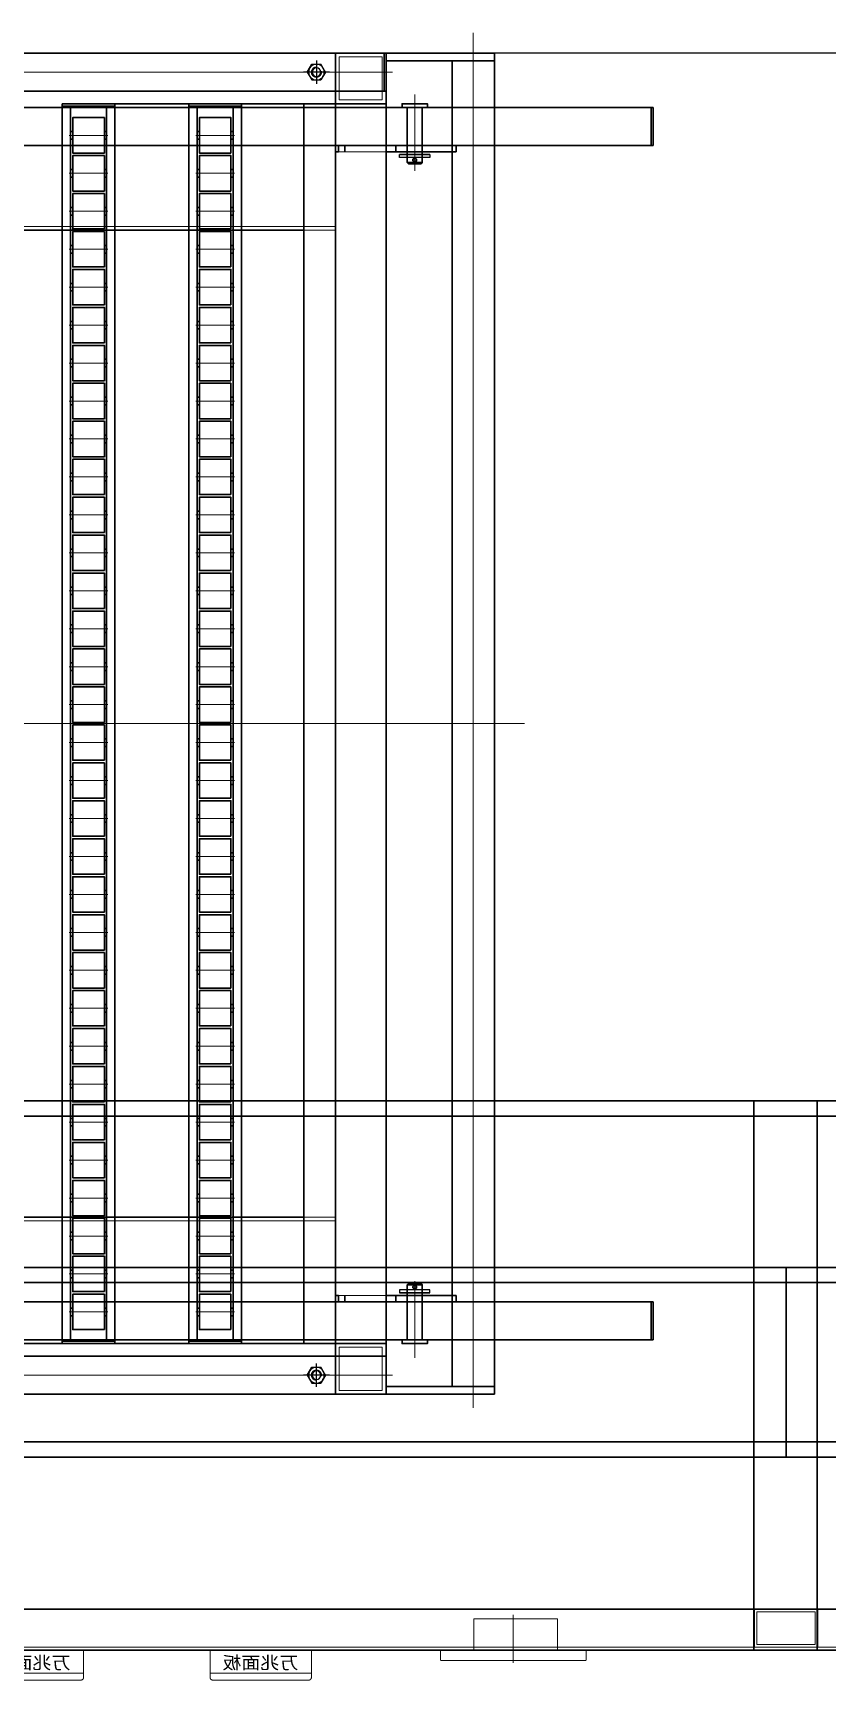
# Model space of a CAD drawing. Extents: x 539033 to 804858, y 468425 to 1263560.
# Drawn here: x 754621 to 755248, y 510631 to 511933 of the extents above; entities that cross this region are included whole.
import ezdxf

# ---------------------------------------------------------------- set-up
doc = ezdxf.new("R2010")
doc.units = 0
doc.header["$LTSCALE"] = 1000
doc.header["$MEASUREMENT"] = 0
for name, pattern in [('0', [0, 0]), ('ACAD_ISO02W100', [15, 12, -3]), ('ACAD_ISO04W100', [30, 24, -3, 0, -3]), ('ACAD_ISO05W100', [33, 24, -3, 0, -3, 0, -3]), ('ACAD_ISO10W100', [18.5, 12, -3, 0.5, -3]), ('DASHDOT', [25.4, 12.7, -6.35, 0, -6.35]), ('SOLID', [0])]:
    doc.linetypes.add(name, pattern=pattern)
doc.layers.get('0').update_dxf_attribs({"linetype": 'CONTINUOUS'})
doc.layers.add('1', color=1, linetype='DASHDOT')
doc.layers.add('5剖面线层', color=2, linetype='CONTINUOUS')
for name, color, linetype, lineweight in [('3', 7, 'ACAD_ISO04W100', 15), ('中心线', 1, 'ACAD_ISO10W100', 15), ('双点划线', 7, 'ACAD_ISO05W100', 15), ('标注', 7, 'SOLID', 15), ('点划线', 1, 'ACAD_ISO04W100', 15), ('粗实线', 7, '0', 30), ('虚线', 6, 'ACAD_ISO02W100', 18)]:
    doc.layers.add(name, color=color, linetype=linetype, lineweight=lineweight)
doc.styles.add('标准', font='', dxfattribs={"width": 0.667})
doc.styles.get('标准').set_extended_font_data('FangSong_GB2312')

# ---------------------------------------------------------------- blocks, each defined once
blk = doc.blocks.new('A$C513352F2')
at = {"layer": '点划线'}
blk.add_line((68.9, 0), (68.9, 1086.9), dxfattribs=at)
at = {"layer": '粗实线', "color": 5}
for p, q in [((0, 1070.9), (85.7, 1070.9)), ((85.7, 1070.9), (85.7, 10.9)), ((0, 1064.9), (85.7, 1064.9)), ((52.2, 1064.9), (52.2, 16.9)), ((0, 16.9), (85.7, 16.9)), ((0, 10.9), (85.7, 10.9))]:
    blk.add_line(p, q, dxfattribs=at)
blk = doc.blocks.new('A$C458447FD')
for p, q in [((258.8, 1065.1), (262.4, 1071.4)), ((269.6, 1071.4), (262.4, 1071.4)), ((273.2, 1065.1), (269.6, 1071.4)), ((258.8, 1065.1), (262.4, 1058.9)), ((269.6, 1058.9), (262.4, 1058.9)), ((273.2, 1065.1), (269.6, 1058.9)), ((176.4, 1000.1), (176.4, 997.6)), ((176.4, 997.6), (200.4, 997.6)), ((200.4, 997.6), (200.4, 1000.1)), ((176.4, 100.1), (176.4, 102.6)), ((176.4, 102.6), (200.4, 102.6)), ((200.4, 102.6), (200.4, 100.1)), ((258.8, 35.1), (262.4, 41.4)), ((269.6, 41.4), (262.4, 41.4)), ((273.2, 35.1), (269.6, 41.4)), ((258.8, 35.1), (262.4, 28.9)), ((269.6, 28.9), (262.4, 28.9)), ((273.2, 35.1), (269.6, 28.9))]:
    blk.add_line(p, q)
for centre, radius in [((266, 1065.1), 6.23), ((266, 1065.1), 3.4), ((266, 35.1), 6.23), ((266, 35.1), 3.4)]:
    blk.add_circle(centre, radius)
at = {"layer": '1', "linetype": 'DASHDOT'}
for p, q in [((266, 1074.4), (266, 1055.9)), ((255.8, 1065.1), (276.2, 1065.1)), ((266, 25.9), (266, 44.4)), ((255.8, 35.1), (276.2, 35.1))]:
    blk.add_line(p, q, dxfattribs=at)
at = {"layer": '3'}
for centre, start, end in [((266, 1065.1), 170, 90), ((266, 35.1), 270, 190)]:
    blk.add_arc(centre, 4, start, end, dxfattribs=at)
at = {"layer": '点划线'}
for p, q in [((206, 1065.1), (1376.8, 1065.1)), ((188.4, 1047.4), (188.4, 987)), ((330.8, 1015.1), (361.3, 1015.1)), ((430.8, 1015.1), (461.3, 1015.1)), ((186.4, 995.6), (190.4, 995.6)), ((330.8, 985.1), (361.3, 985.1)), ((430.8, 985.1), (461.3, 985.1)), ((330.8, 955.1), (361.3, 955.1)), ((430.8, 955.1), (461.3, 955.1)), ((330.8, 925.1), (361.3, 925.1)), ((430.8, 925.1), (461.3, 925.1)), ((330.8, 895.1), (361.3, 895.1)), ((430.8, 895.1), (461.3, 895.1)), ((330.8, 865.1), (361.3, 865.1)), ((430.8, 865.1), (461.3, 865.1)), ((330.8, 835.1), (361.3, 835.1)), ((430.8, 835.1), (461.3, 835.1)), ((330.8, 805.1), (361.3, 805.1)), ((430.8, 805.1), (461.3, 805.1)), ((330.8, 775.1), (361.3, 775.1)), ((430.8, 775.1), (461.3, 775.1)), ((330.8, 745.1), (361.3, 745.1)), ((430.8, 745.1), (461.3, 745.1)), ((330.8, 715.1), (361.3, 715.1)), ((430.8, 715.1), (461.3, 715.1)), ((330.8, 685.1), (361.3, 685.1)), ((430.8, 685.1), (461.3, 685.1)), ((330.8, 655.1), (361.3, 655.1)), ((430.8, 655.1), (461.3, 655.1)), ((330.8, 625.1), (361.3, 625.1)), ((430.8, 625.1), (461.3, 625.1)), ((330.8, 595.1), (361.3, 595.1)), ((430.8, 595.1), (461.3, 595.1)), ((330.8, 565.1), (361.3, 565.1)), ((430.8, 565.1), (461.3, 565.1)), ((101.7, 550.1), (1459.1, 550.1)), ((330.8, 535.1), (361.3, 535.1)), ((430.8, 535.1), (461.3, 535.1)), ((330.8, 505.1), (361.3, 505.1)), ((430.8, 505.1), (461.3, 505.1)), ((330.8, 475.1), (361.3, 475.1)), ((430.8, 475.1), (461.3, 475.1)), ((330.8, 445.1), (361.3, 445.1)), ((430.8, 445.1), (461.3, 445.1)), ((330.8, 415.1), (361.3, 415.1)), ((430.8, 415.1), (461.3, 415.1)), ((330.8, 385.1), (361.3, 385.1)), ((430.8, 385.1), (461.3, 385.1)), ((330.8, 355.1), (361.3, 355.1)), ((430.8, 355.1), (461.3, 355.1)), ((330.8, 325.1), (361.3, 325.1)), ((430.8, 325.1), (461.3, 325.1)), ((330.8, 295.1), (361.3, 295.1)), ((430.8, 295.1), (461.3, 295.1)), ((330.8, 265.1), (361.3, 265.1)), ((430.8, 265.1), (461.3, 265.1)), ((330.8, 235.1), (361.3, 235.1)), ((430.8, 235.1), (461.3, 235.1)), ((330.8, 205.1), (361.3, 205.1)), ((430.8, 205.1), (461.3, 205.1)), ((330.8, 175.1), (361.3, 175.1)), ((430.8, 175.1), (461.3, 175.1)), ((330.8, 145.1), (361.3, 145.1)), ((430.8, 145.1), (461.3, 145.1)), ((186.4, 104.6), (190.4, 104.6)), ((188.4, 48.9), (188.4, 109.3)), ((330.8, 115.1), (361.3, 115.1)), ((430.8, 115.1), (461.3, 115.1)), ((330.8, 85.1), (361.3, 85.1)), ((430.8, 85.1), (461.3, 85.1)), ((206, 35.1), (1376.8, 35.1))]:
    blk.add_line(p, q, dxfattribs=at)
at = {"layer": '粗实线'}
for p, q in [((212.5, 1080.1), (212.5, 1050.1)), ((211, 1050.1), (1361, 1050.1)), ((1109.8, 1037.1), (0, 1037.1)), ((0, 1037.1), (0, 1007.1)), ((1.5, 1037.1), (1.5, 1007.1)), ((182.4, 1037.1), (182.4, 993.6)), ((194.4, 1037.1), (194.4, 993.6)), ((251, 1040.1), (446, 1040.1)), ((251, 1040.1), (251, 60.1)), ((1118.6, 1007.1), (0, 1007.1)), ((248.5, 1007.1), (153.1, 1007.1)), ((155.5, 1007.1), (155.5, 1002.1)), ((203.4, 1007.1), (203.4, 1002.1)), ((243.5, 1007.1), (243.5, 1002.1)), ((248.5, 1007.1), (248.5, 1002.1)), ((211, 1002.1), (155.5, 1002.1)), ((200.4, 1000.1), (176.4, 1000.1)), ((182.4, 993.6), (183.4, 992.6)), ((182.4, 993.6), (194.4, 993.6)), ((193.4, 992.6), (183.4, 992.6)), ((193.4, 992.6), (194.4, 993.6)), ((248.5, 1002.1), (251, 1002.1)), ((276, 940.1), (776, 940.1)), ((276, 160.1), (776, 160.1)), ((182.4, 106.6), (183.4, 107.6)), ((182.4, 63.1), (182.4, 106.6)), ((182.4, 106.6), (194.4, 106.6)), ((193.4, 107.6), (183.4, 107.6)), ((193.4, 107.6), (194.4, 106.6)), ((194.4, 63.1), (194.4, 106.6)), ((0, 63.1), (0, 93.1)), ((1118.6, 93.1), (0, 93.1)), ((1.5, 63.1), (1.5, 93.1)), ((155.5, 93.1), (155.5, 98.1)), ((211, 98.1), (155.5, 98.1)), ((200.4, 100.1), (176.4, 100.1)), ((203.4, 93.1), (203.4, 98.1)), ((243.5, 93.1), (243.5, 98.1)), ((248.5, 98.1), (251, 98.1)), ((248.5, 93.1), (248.5, 98.1)), ((1109.8, 63.1), (0, 63.1)), ((1321, 60.1), (251, 60.1)), ((211, 50.1), (1361, 50.1))]:
    blk.add_line(p, q, dxfattribs=at)
at = {"layer": '粗实线', "color": 2}
blk.add_line((276, 1040.1), (276, 60.1), dxfattribs=at)
at = {"layer": '粗实线', "color": 4}
for p, q in [((325.3, 1040.1), (325.3, 60.1)), ((325.3, 1040.1), (366.8, 1040.1)), ((325.3, 1038.1), (366.8, 1038.1)), ((331.8, 1038.1), (331.8, 62.1)), ((360.3, 1038.1), (360.3, 62.1)), ((366.8, 1040.1), (366.8, 60.1)), ((425.3, 1040.1), (425.3, 60.1)), ((425.3, 1040.1), (466.8, 1040.1)), ((425.3, 1038.1), (466.8, 1038.1)), ((431.8, 1038.1), (431.8, 62.1)), ((460.3, 1038.1), (460.3, 62.1)), ((466.8, 1040.1), (466.8, 60.1)), ((325.3, 62.1), (366.8, 62.1)), ((325.3, 60.1), (366.8, 60.1)), ((425.3, 62.1), (466.8, 62.1)), ((425.3, 60.1), (466.8, 60.1))]:
    blk.add_line(p, q, dxfattribs=at)
at = {"layer": '粗实线', "color": 3}
for p, q in [((333.5, 1018.1), (331.8, 1018.1)), ((331.8, 1018.1), (331.8, 1012.1)), ((358.5, 1018.1), (360.3, 1018.1)), ((360.3, 1018.1), (360.3, 1012.1)), ((433.5, 1018.1), (431.8, 1018.1)), ((431.8, 1018.1), (431.8, 1012.1)), ((458.5, 1018.1), (460.3, 1018.1)), ((460.3, 1018.1), (460.3, 1012.1)), ((333.5, 1012.1), (331.8, 1012.1)), ((358.5, 1012.1), (360.3, 1012.1)), ((433.5, 1012.1), (431.8, 1012.1)), ((458.5, 1012.1), (460.3, 1012.1)), ((333.5, 988.1), (331.8, 988.1)), ((331.8, 988.1), (331.8, 982.1)), ((333.5, 982.1), (331.8, 982.1)), ((358.5, 988.1), (360.3, 988.1)), ((358.5, 982.1), (360.3, 982.1)), ((360.3, 988.1), (360.3, 982.1)), ((433.5, 988.1), (431.8, 988.1)), ((431.8, 988.1), (431.8, 982.1)), ((433.5, 982.1), (431.8, 982.1)), ((458.5, 988.1), (460.3, 988.1)), ((458.5, 982.1), (460.3, 982.1)), ((460.3, 988.1), (460.3, 982.1)), ((333.5, 958.1), (331.8, 958.1)), ((331.8, 958.1), (331.8, 952.1)), ((333.5, 952.1), (331.8, 952.1)), ((358.5, 958.1), (360.3, 958.1)), ((358.5, 952.1), (360.3, 952.1)), ((360.3, 958.1), (360.3, 952.1)), ((433.5, 958.1), (431.8, 958.1)), ((431.8, 958.1), (431.8, 952.1)), ((433.5, 952.1), (431.8, 952.1)), ((458.5, 958.1), (460.3, 958.1)), ((458.5, 952.1), (460.3, 952.1)), ((460.3, 958.1), (460.3, 952.1)), ((333.5, 928.1), (331.8, 928.1)), ((331.8, 928.1), (331.8, 922.1)), ((358.5, 928.1), (360.3, 928.1)), ((360.3, 928.1), (360.3, 922.1)), ((433.5, 928.1), (431.8, 928.1)), ((431.8, 928.1), (431.8, 922.1)), ((458.5, 928.1), (460.3, 928.1)), ((460.3, 928.1), (460.3, 922.1)), ((333.5, 922.1), (331.8, 922.1)), ((358.5, 922.1), (360.3, 922.1)), ((433.5, 922.1), (431.8, 922.1)), ((458.5, 922.1), (460.3, 922.1)), ((333.5, 898.1), (331.8, 898.1)), ((331.8, 898.1), (331.8, 892.1)), ((333.5, 892.1), (331.8, 892.1)), ((358.5, 898.1), (360.3, 898.1)), ((358.5, 892.1), (360.3, 892.1)), ((360.3, 898.1), (360.3, 892.1)), ((433.5, 898.1), (431.8, 898.1)), ((431.8, 898.1), (431.8, 892.1)), ((433.5, 892.1), (431.8, 892.1)), ((458.5, 898.1), (460.3, 898.1)), ((458.5, 892.1), (460.3, 892.1)), ((460.3, 898.1), (460.3, 892.1)), ((333.5, 868.1), (331.8, 868.1)), ((331.8, 868.1), (331.8, 862.1)), ((333.5, 862.1), (331.8, 862.1)), ((358.5, 868.1), (360.3, 868.1)), ((358.5, 862.1), (360.3, 862.1)), ((360.3, 868.1), (360.3, 862.1)), ((433.5, 868.1), (431.8, 868.1)), ((431.8, 868.1), (431.8, 862.1)), ((433.5, 862.1), (431.8, 862.1)), ((458.5, 868.1), (460.3, 868.1)), ((458.5, 862.1), (460.3, 862.1)), ((460.3, 868.1), (460.3, 862.1)), ((333.5, 838.1), (331.8, 838.1)), ((331.8, 838.1), (331.8, 832.1)), ((358.5, 838.1), (360.3, 838.1)), ((360.3, 838.1), (360.3, 832.1)), ((433.5, 838.1), (431.8, 838.1)), ((431.8, 838.1), (431.8, 832.1)), ((458.5, 838.1), (460.3, 838.1)), ((460.3, 838.1), (460.3, 832.1)), ((333.5, 832.1), (331.8, 832.1)), ((358.5, 832.1), (360.3, 832.1)), ((433.5, 832.1), (431.8, 832.1)), ((458.5, 832.1), (460.3, 832.1)), ((333.5, 808.1), (331.8, 808.1)), ((331.8, 808.1), (331.8, 802.1)), ((358.5, 808.1), (360.3, 808.1)), ((360.3, 808.1), (360.3, 802.1)), ((433.5, 808.1), (431.8, 808.1)), ((431.8, 808.1), (431.8, 802.1)), ((458.5, 808.1), (460.3, 808.1)), ((460.3, 808.1), (460.3, 802.1)), ((333.5, 802.1), (331.8, 802.1)), ((358.5, 802.1), (360.3, 802.1)), ((433.5, 802.1), (431.8, 802.1)), ((458.5, 802.1), (460.3, 802.1)), ((333.5, 778.1), (331.8, 778.1)), ((331.8, 778.1), (331.8, 772.1)), ((333.5, 772.1), (331.8, 772.1)), ((358.5, 778.1), (360.3, 778.1)), ((358.5, 772.1), (360.3, 772.1)), ((360.3, 778.1), (360.3, 772.1)), ((433.5, 778.1), (431.8, 778.1)), ((431.8, 778.1), (431.8, 772.1)), ((433.5, 772.1), (431.8, 772.1)), ((458.5, 778.1), (460.3, 778.1)), ((458.5, 772.1), (460.3, 772.1)), ((460.3, 778.1), (460.3, 772.1)), ((333.5, 748.1), (331.8, 748.1)), ((331.8, 748.1), (331.8, 742.1)), ((333.5, 742.1), (331.8, 742.1)), ((358.5, 748.1), (360.3, 748.1)), ((358.5, 742.1), (360.3, 742.1)), ((360.3, 748.1), (360.3, 742.1)), ((433.5, 748.1), (431.8, 748.1)), ((431.8, 748.1), (431.8, 742.1)), ((433.5, 742.1), (431.8, 742.1)), ((458.5, 748.1), (460.3, 748.1)), ((458.5, 742.1), (460.3, 742.1)), ((460.3, 748.1), (460.3, 742.1)), ((333.5, 718.1), (331.8, 718.1)), ((331.8, 718.1), (331.8, 712.1)), ((358.5, 718.1), (360.3, 718.1)), ((360.3, 718.1), (360.3, 712.1)), ((433.5, 718.1), (431.8, 718.1)), ((431.8, 718.1), (431.8, 712.1)), ((458.5, 718.1), (460.3, 718.1)), ((460.3, 718.1), (460.3, 712.1)), ((333.5, 712.1), (331.8, 712.1)), ((358.5, 712.1), (360.3, 712.1)), ((433.5, 712.1), (431.8, 712.1)), ((458.5, 712.1), (460.3, 712.1)), ((333.5, 688.1), (331.8, 688.1)), ((331.8, 688.1), (331.8, 682.1)), ((333.5, 682.1), (331.8, 682.1)), ((358.5, 688.1), (360.3, 688.1)), ((358.5, 682.1), (360.3, 682.1)), ((360.3, 688.1), (360.3, 682.1)), ((433.5, 688.1), (431.8, 688.1)), ((431.8, 688.1), (431.8, 682.1)), ((433.5, 682.1), (431.8, 682.1)), ((458.5, 688.1), (460.3, 688.1)), ((458.5, 682.1), (460.3, 682.1)), ((460.3, 688.1), (460.3, 682.1)), ((333.5, 658.1), (331.8, 658.1)), ((331.8, 658.1), (331.8, 652.1)), ((333.5, 652.1), (331.8, 652.1)), ((358.5, 658.1), (360.3, 658.1)), ((358.5, 652.1), (360.3, 652.1)), ((360.3, 658.1), (360.3, 652.1)), ((433.5, 658.1), (431.8, 658.1)), ((431.8, 658.1), (431.8, 652.1)), ((433.5, 652.1), (431.8, 652.1)), ((458.5, 658.1), (460.3, 658.1)), ((458.5, 652.1), (460.3, 652.1)), ((460.3, 658.1), (460.3, 652.1)), ((333.5, 628.1), (331.8, 628.1)), ((331.8, 628.1), (331.8, 622.1)), ((358.5, 628.1), (360.3, 628.1)), ((360.3, 628.1), (360.3, 622.1)), ((433.5, 628.1), (431.8, 628.1)), ((431.8, 628.1), (431.8, 622.1)), ((458.5, 628.1), (460.3, 628.1)), ((460.3, 628.1), (460.3, 622.1)), ((333.5, 622.1), (331.8, 622.1)), ((358.5, 622.1), (360.3, 622.1)), ((433.5, 622.1), (431.8, 622.1)), ((458.5, 622.1), (460.3, 622.1)), ((333.5, 598.1), (331.8, 598.1)), ((331.8, 598.1), (331.8, 592.1)), ((333.5, 592.1), (331.8, 592.1)), ((358.5, 598.1), (360.3, 598.1)), ((358.5, 592.1), (360.3, 592.1)), ((360.3, 598.1), (360.3, 592.1)), ((433.5, 598.1), (431.8, 598.1)), ((431.8, 598.1), (431.8, 592.1)), ((433.5, 592.1), (431.8, 592.1)), ((458.5, 598.1), (460.3, 598.1)), ((458.5, 592.1), (460.3, 592.1)), ((460.3, 598.1), (460.3, 592.1)), ((333.5, 568.1), (331.8, 568.1)), ((331.8, 568.1), (331.8, 562.1)), ((333.5, 562.1), (331.8, 562.1)), ((358.5, 568.1), (360.3, 568.1)), ((358.5, 562.1), (360.3, 562.1)), ((360.3, 568.1), (360.3, 562.1)), ((433.5, 568.1), (431.8, 568.1)), ((431.8, 568.1), (431.8, 562.1)), ((433.5, 562.1), (431.8, 562.1)), ((458.5, 568.1), (460.3, 568.1)), ((458.5, 562.1), (460.3, 562.1)), ((460.3, 568.1), (460.3, 562.1)), ((333.5, 538.1), (331.8, 538.1)), ((331.8, 538.1), (331.8, 532.1)), ((358.5, 538.1), (360.3, 538.1)), ((360.3, 538.1), (360.3, 532.1)), ((433.5, 538.1), (431.8, 538.1)), ((431.8, 538.1), (431.8, 532.1)), ((458.5, 538.1), (460.3, 538.1)), ((460.3, 538.1), (460.3, 532.1)), ((333.5, 532.1), (331.8, 532.1)), ((358.5, 532.1), (360.3, 532.1)), ((433.5, 532.1), (431.8, 532.1)), ((458.5, 532.1), (460.3, 532.1)), ((333.5, 508.1), (331.8, 508.1)), ((331.8, 508.1), (331.8, 502.1)), ((358.5, 508.1), (360.3, 508.1)), ((360.3, 508.1), (360.3, 502.1)), ((433.5, 508.1), (431.8, 508.1)), ((431.8, 508.1), (431.8, 502.1)), ((458.5, 508.1), (460.3, 508.1)), ((460.3, 508.1), (460.3, 502.1)), ((333.5, 502.1), (331.8, 502.1)), ((358.5, 502.1), (360.3, 502.1)), ((433.5, 502.1), (431.8, 502.1)), ((458.5, 502.1), (460.3, 502.1)), ((333.5, 478.1), (331.8, 478.1)), ((331.8, 478.1), (331.8, 472.1)), ((333.5, 472.1), (331.8, 472.1)), ((358.5, 478.1), (360.3, 478.1)), ((358.5, 472.1), (360.3, 472.1)), ((360.3, 478.1), (360.3, 472.1)), ((433.5, 478.1), (431.8, 478.1)), ((431.8, 478.1), (431.8, 472.1)), ((433.5, 472.1), (431.8, 472.1)), ((458.5, 478.1), (460.3, 478.1)), ((458.5, 472.1), (460.3, 472.1)), ((460.3, 478.1), (460.3, 472.1)), ((333.5, 448.1), (331.8, 448.1)), ((331.8, 448.1), (331.8, 442.1)), ((358.5, 448.1), (360.3, 448.1)), ((360.3, 448.1), (360.3, 442.1)), ((433.5, 448.1), (431.8, 448.1)), ((431.8, 448.1), (431.8, 442.1)), ((458.5, 448.1), (460.3, 448.1)), ((460.3, 448.1), (460.3, 442.1)), ((333.5, 442.1), (331.8, 442.1)), ((358.5, 442.1), (360.3, 442.1)), ((433.5, 442.1), (431.8, 442.1)), ((458.5, 442.1), (460.3, 442.1)), ((333.5, 418.1), (331.8, 418.1)), ((331.8, 418.1), (331.8, 412.1)), ((358.5, 418.1), (360.3, 418.1)), ((360.3, 418.1), (360.3, 412.1)), ((433.5, 418.1), (431.8, 418.1)), ((431.8, 418.1), (431.8, 412.1)), ((458.5, 418.1), (460.3, 418.1)), ((460.3, 418.1), (460.3, 412.1)), ((333.5, 412.1), (331.8, 412.1)), ((358.5, 412.1), (360.3, 412.1)), ((433.5, 412.1), (431.8, 412.1)), ((458.5, 412.1), (460.3, 412.1)), ((333.5, 388.1), (331.8, 388.1)), ((331.8, 388.1), (331.8, 382.1)), ((333.5, 382.1), (331.8, 382.1)), ((358.5, 388.1), (360.3, 388.1)), ((358.5, 382.1), (360.3, 382.1)), ((360.3, 388.1), (360.3, 382.1)), ((433.5, 388.1), (431.8, 388.1)), ((431.8, 388.1), (431.8, 382.1)), ((433.5, 382.1), (431.8, 382.1)), ((458.5, 388.1), (460.3, 388.1)), ((458.5, 382.1), (460.3, 382.1)), ((460.3, 388.1), (460.3, 382.1)), ((333.5, 358.1), (331.8, 358.1)), ((331.8, 358.1), (331.8, 352.1)), ((333.5, 352.1), (331.8, 352.1)), ((358.5, 358.1), (360.3, 358.1)), ((358.5, 352.1), (360.3, 352.1)), ((360.3, 358.1), (360.3, 352.1)), ((433.5, 358.1), (431.8, 358.1)), ((431.8, 358.1), (431.8, 352.1)), ((433.5, 352.1), (431.8, 352.1)), ((458.5, 358.1), (460.3, 358.1)), ((458.5, 352.1), (460.3, 352.1)), ((460.3, 358.1), (460.3, 352.1)), ((333.5, 328.1), (331.8, 328.1)), ((331.8, 328.1), (331.8, 322.1)), ((358.5, 328.1), (360.3, 328.1)), ((360.3, 328.1), (360.3, 322.1)), ((433.5, 328.1), (431.8, 328.1)), ((431.8, 328.1), (431.8, 322.1)), ((458.5, 328.1), (460.3, 328.1)), ((460.3, 328.1), (460.3, 322.1)), ((333.5, 322.1), (331.8, 322.1)), ((358.5, 322.1), (360.3, 322.1)), ((433.5, 322.1), (431.8, 322.1)), ((458.5, 322.1), (460.3, 322.1)), ((333.5, 298.1), (331.8, 298.1)), ((331.8, 298.1), (331.8, 292.1)), ((333.5, 292.1), (331.8, 292.1)), ((358.5, 298.1), (360.3, 298.1)), ((358.5, 292.1), (360.3, 292.1)), ((360.3, 298.1), (360.3, 292.1)), ((433.5, 298.1), (431.8, 298.1)), ((431.8, 298.1), (431.8, 292.1)), ((433.5, 292.1), (431.8, 292.1)), ((458.5, 298.1), (460.3, 298.1)), ((458.5, 292.1), (460.3, 292.1)), ((460.3, 298.1), (460.3, 292.1)), ((333.5, 268.1), (331.8, 268.1)), ((331.8, 268.1), (331.8, 262.1)), ((333.5, 262.1), (331.8, 262.1)), ((358.5, 268.1), (360.3, 268.1)), ((358.5, 262.1), (360.3, 262.1)), ((360.3, 268.1), (360.3, 262.1)), ((433.5, 268.1), (431.8, 268.1)), ((431.8, 268.1), (431.8, 262.1)), ((433.5, 262.1), (431.8, 262.1)), ((458.5, 268.1), (460.3, 268.1)), ((458.5, 262.1), (460.3, 262.1)), ((460.3, 268.1), (460.3, 262.1)), ((333.5, 238.1), (331.8, 238.1)), ((331.8, 238.1), (331.8, 232.1)), ((358.5, 238.1), (360.3, 238.1)), ((360.3, 238.1), (360.3, 232.1)), ((433.5, 238.1), (431.8, 238.1)), ((431.8, 238.1), (431.8, 232.1)), ((458.5, 238.1), (460.3, 238.1)), ((460.3, 238.1), (460.3, 232.1)), ((333.5, 232.1), (331.8, 232.1)), ((358.5, 232.1), (360.3, 232.1)), ((433.5, 232.1), (431.8, 232.1)), ((458.5, 232.1), (460.3, 232.1)), ((333.5, 208.1), (331.8, 208.1)), ((331.8, 208.1), (331.8, 202.1)), ((333.5, 202.1), (331.8, 202.1)), ((358.5, 208.1), (360.3, 208.1)), ((358.5, 202.1), (360.3, 202.1)), ((360.3, 208.1), (360.3, 202.1)), ((433.5, 208.1), (431.8, 208.1)), ((431.8, 208.1), (431.8, 202.1)), ((433.5, 202.1), (431.8, 202.1)), ((458.5, 208.1), (460.3, 208.1)), ((458.5, 202.1), (460.3, 202.1)), ((460.3, 208.1), (460.3, 202.1)), ((333.5, 178.1), (331.8, 178.1)), ((331.8, 178.1), (331.8, 172.1)), ((333.5, 172.1), (331.8, 172.1)), ((358.5, 178.1), (360.3, 178.1)), ((358.5, 172.1), (360.3, 172.1)), ((360.3, 178.1), (360.3, 172.1)), ((433.5, 178.1), (431.8, 178.1)), ((431.8, 178.1), (431.8, 172.1)), ((433.5, 172.1), (431.8, 172.1)), ((458.5, 178.1), (460.3, 178.1)), ((458.5, 172.1), (460.3, 172.1)), ((460.3, 178.1), (460.3, 172.1)), ((333.5, 148.1), (331.8, 148.1)), ((331.8, 148.1), (331.8, 142.1)), ((358.5, 148.1), (360.3, 148.1)), ((360.3, 148.1), (360.3, 142.1)), ((433.5, 148.1), (431.8, 148.1)), ((431.8, 148.1), (431.8, 142.1)), ((458.5, 148.1), (460.3, 148.1)), ((460.3, 148.1), (460.3, 142.1)), ((333.5, 142.1), (331.8, 142.1)), ((358.5, 142.1), (360.3, 142.1)), ((433.5, 142.1), (431.8, 142.1)), ((458.5, 142.1), (460.3, 142.1)), ((333.5, 118.1), (331.8, 118.1)), ((331.8, 118.1), (331.8, 112.1)), ((358.5, 118.1), (360.3, 118.1)), ((360.3, 118.1), (360.3, 112.1)), ((433.5, 118.1), (431.8, 118.1)), ((431.8, 118.1), (431.8, 112.1)), ((458.5, 118.1), (460.3, 118.1)), ((460.3, 118.1), (460.3, 112.1)), ((333.5, 112.1), (331.8, 112.1)), ((358.5, 112.1), (360.3, 112.1)), ((433.5, 112.1), (431.8, 112.1)), ((458.5, 112.1), (460.3, 112.1)), ((333.5, 88.1), (331.8, 88.1)), ((331.8, 88.1), (331.8, 82.1)), ((333.5, 82.1), (331.8, 82.1)), ((358.5, 88.1), (360.3, 88.1)), ((358.5, 82.1), (360.3, 82.1)), ((360.3, 88.1), (360.3, 82.1)), ((433.5, 88.1), (431.8, 88.1)), ((431.8, 88.1), (431.8, 82.1)), ((433.5, 82.1), (431.8, 82.1)), ((458.5, 88.1), (460.3, 88.1)), ((458.5, 82.1), (460.3, 82.1)), ((460.3, 88.1), (460.3, 82.1))]:
    blk.add_line(p, q, dxfattribs=at)
at = {"layer": '粗实线'}
for points in [[(211, 20.1), (1361, 20.1), (1361, 1080.1), (211, 1080.1)], [(251, 1040.1), (211, 1040.1), (211, 1080.1), (251, 1080.1)], [(251, 60.1), (211, 60.1), (211, 20.1), (251, 20.1)]]:
    blk.add_lwpolyline(points, close=True, dxfattribs=at)
at = {"layer": '粗实线', "color": 4}
for points in [[(198.4, 1037.1), (198.4, 1040.1), (178.4, 1040.1), (178.4, 1037.1)], [(198.4, 63.1), (198.4, 60.1), (178.4, 60.1), (178.4, 63.1)]]:
    blk.add_lwpolyline(points, close=True, dxfattribs=at)
at = {"layer": '粗实线', "color": 3}
for points in [[(333.5, 1001.1), (358.5, 1001.1), (358.5, 1029.1), (333.5, 1029.1)], [(433.5, 1001.1), (458.5, 1001.1), (458.5, 1029.1), (433.5, 1029.1)], [(333.5, 971.1), (358.5, 971.1), (358.5, 999.1), (333.5, 999.1)], [(433.5, 971.1), (458.5, 971.1), (458.5, 999.1), (433.5, 999.1)], [(333.5, 941.1), (358.5, 941.1), (358.5, 969.1), (333.5, 969.1)], [(433.5, 941.1), (458.5, 941.1), (458.5, 969.1), (433.5, 969.1)], [(333.5, 911.1), (358.5, 911.1), (358.5, 939.1), (333.5, 939.1)], [(433.5, 911.1), (458.5, 911.1), (458.5, 939.1), (433.5, 939.1)], [(333.5, 881.1), (358.5, 881.1), (358.5, 909.1), (333.5, 909.1)], [(433.5, 881.1), (458.5, 881.1), (458.5, 909.1), (433.5, 909.1)], [(333.5, 851.1), (358.5, 851.1), (358.5, 879.1), (333.5, 879.1)], [(433.5, 851.1), (458.5, 851.1), (458.5, 879.1), (433.5, 879.1)], [(333.5, 821.1), (358.5, 821.1), (358.5, 849.1), (333.5, 849.1)], [(433.5, 821.1), (458.5, 821.1), (458.5, 849.1), (433.5, 849.1)], [(333.5, 791.1), (358.5, 791.1), (358.5, 819.1), (333.5, 819.1)], [(433.5, 791.1), (458.5, 791.1), (458.5, 819.1), (433.5, 819.1)], [(333.5, 761.1), (358.5, 761.1), (358.5, 789.1), (333.5, 789.1)], [(433.5, 761.1), (458.5, 761.1), (458.5, 789.1), (433.5, 789.1)], [(333.5, 731.1), (358.5, 731.1), (358.5, 759.1), (333.5, 759.1)], [(433.5, 731.1), (458.5, 731.1), (458.5, 759.1), (433.5, 759.1)], [(333.5, 701.1), (358.5, 701.1), (358.5, 729.1), (333.5, 729.1)], [(433.5, 701.1), (458.5, 701.1), (458.5, 729.1), (433.5, 729.1)], [(333.5, 671.1), (358.5, 671.1), (358.5, 699.1), (333.5, 699.1)], [(433.5, 671.1), (458.5, 671.1), (458.5, 699.1), (433.5, 699.1)], [(333.5, 641.1), (358.5, 641.1), (358.5, 669.1), (333.5, 669.1)], [(433.5, 641.1), (458.5, 641.1), (458.5, 669.1), (433.5, 669.1)], [(333.5, 611.1), (358.5, 611.1), (358.5, 639.1), (333.5, 639.1)], [(433.5, 611.1), (458.5, 611.1), (458.5, 639.1), (433.5, 639.1)], [(333.5, 581.1), (358.5, 581.1), (358.5, 609.1), (333.5, 609.1)], [(433.5, 581.1), (458.5, 581.1), (458.5, 609.1), (433.5, 609.1)], [(333.5, 551.1), (358.5, 551.1), (358.5, 579.1), (333.5, 579.1)], [(433.5, 551.1), (458.5, 551.1), (458.5, 579.1), (433.5, 579.1)], [(333.5, 521.1), (358.5, 521.1), (358.5, 549.1), (333.5, 549.1)], [(433.5, 521.1), (458.5, 521.1), (458.5, 549.1), (433.5, 549.1)], [(333.5, 491.1), (358.5, 491.1), (358.5, 519.1), (333.5, 519.1)], [(433.5, 491.1), (458.5, 491.1), (458.5, 519.1), (433.5, 519.1)], [(333.5, 461.1), (358.5, 461.1), (358.5, 489.1), (333.5, 489.1)], [(433.5, 461.1), (458.5, 461.1), (458.5, 489.1), (433.5, 489.1)], [(333.5, 431.1), (358.5, 431.1), (358.5, 459.1), (333.5, 459.1)], [(433.5, 431.1), (458.5, 431.1), (458.5, 459.1), (433.5, 459.1)], [(333.5, 401.1), (358.5, 401.1), (358.5, 429.1), (333.5, 429.1)], [(433.5, 401.1), (458.5, 401.1), (458.5, 429.1), (433.5, 429.1)], [(333.5, 371.1), (358.5, 371.1), (358.5, 399.1), (333.5, 399.1)], [(433.5, 371.1), (458.5, 371.1), (458.5, 399.1), (433.5, 399.1)], [(333.5, 341.1), (358.5, 341.1), (358.5, 369.1), (333.5, 369.1)], [(433.5, 341.1), (458.5, 341.1), (458.5, 369.1), (433.5, 369.1)], [(333.5, 311.1), (358.5, 311.1), (358.5, 339.1), (333.5, 339.1)], [(433.5, 311.1), (458.5, 311.1), (458.5, 339.1), (433.5, 339.1)], [(333.5, 281.1), (358.5, 281.1), (358.5, 309.1), (333.5, 309.1)], [(433.5, 281.1), (458.5, 281.1), (458.5, 309.1), (433.5, 309.1)], [(333.5, 251.1), (358.5, 251.1), (358.5, 279.1), (333.5, 279.1)], [(433.5, 251.1), (458.5, 251.1), (458.5, 279.1), (433.5, 279.1)], [(333.5, 221.1), (358.5, 221.1), (358.5, 249.1), (333.5, 249.1)], [(433.5, 221.1), (458.5, 221.1), (458.5, 249.1), (433.5, 249.1)], [(333.5, 191.1), (358.5, 191.1), (358.5, 219.1), (333.5, 219.1)], [(433.5, 191.1), (458.5, 191.1), (458.5, 219.1), (433.5, 219.1)], [(333.5, 161.1), (358.5, 161.1), (358.5, 189.1), (333.5, 189.1)], [(433.5, 161.1), (458.5, 161.1), (458.5, 189.1), (433.5, 189.1)], [(333.5, 131.1), (358.5, 131.1), (358.5, 159.1), (333.5, 159.1)], [(433.5, 131.1), (458.5, 131.1), (458.5, 159.1), (433.5, 159.1)], [(333.5, 101.1), (358.5, 101.1), (358.5, 129.1), (333.5, 129.1)], [(433.5, 101.1), (458.5, 101.1), (458.5, 129.1), (433.5, 129.1)], [(333.5, 71.1), (358.5, 71.1), (358.5, 99.1), (333.5, 99.1)], [(433.5, 71.1), (458.5, 71.1), (458.5, 99.1), (433.5, 99.1)]]:
    blk.add_lwpolyline(points, close=True, dxfattribs=at)
at = {"layer": '粗实线'}
for centre in [(188.4, 995.6), (188.4, 104.6)]:
    blk.add_circle(centre, 1.5, dxfattribs=at)
at = {"layer": '虚线'}
for p, q in [((251, 1037.1), (1321, 1037.1)), ((251, 1002.1), (211, 1002.1)), ((251, 943.1), (1321, 943.1)), ((251, 940.1), (276, 940.1)), ((251, 160.1), (276, 160.1)), ((251, 157.1), (1321, 157.1)), ((251, 98.1), (211, 98.1))]:
    blk.add_line(p, q, dxfattribs=at)
for points in [[(248, 1043.1), (214, 1043.1), (214, 1077.1), (248, 1077.1)], [(248, 57.1), (214, 57.1), (214, 23.1), (248, 23.1)]]:
    blk.add_lwpolyline(points, close=True, dxfattribs=at)
at = {"layer": '标注', "xscale": -1}
blk.add_blockref('A$C513352F2', (211, 9.2), dxfattribs=at)
blk = doc.blocks.new('A$C6194237F')
at = {"layer": '虚线', "color": 2, "ltscale": 100}
for points in [[(0, 0), (50, 0), (50, 30), (0, 30)], [(2, 2), (48, 2), (48, 28), (2, 28)]]:
    blk.add_lwpolyline(points, close=True, dxfattribs=at)
blk = doc.blocks.new('A$C79CB2A9E')
at = {"layer": '中心线', "color": 1, "ltscale": 100}
blk.add_line((57.5, 0), (57.5, 38), dxfattribs=at)
at = {"layer": '双点划线', "color": 4, "ltscale": 100}
blk.add_lwpolyline([(22.7, 35), (22.7, 10), (88.7, 10), (88.7, 35)], close=True, dxfattribs=at)
blk.add_lwpolyline([(0.5, 2), (114.5, 2, 0.414214), (115, 2.5), (115, 10), (0, 10), (0, 2.5, 0.414214)], format="xyb", close=True, dxfattribs=at)
blk = doc.blocks.new('A$C5FBC7258')
at = {"layer": '双点划线', "color": 4, "ltscale": 100}
for p, q in [((80, 23.5), (0, 23.5)), ((80, 5.5), (0, 5.5))]:
    blk.add_line(p, q, dxfattribs=at)
blk.add_lwpolyline([(0, 23.5), (0, 2, 0.414214), (2, 0), (78, 0, 0.414214), (80, 2), (80, 23.5)], format="xyb", dxfattribs=at)
at = {"layer": '双点划线', "color": 4, "ltscale": 100, "insert": (10.3, 7.6), "char_height": 10, "width": 252.838, "attachment_point": 7, "style": '标准'}
blk.add_mtext('{\\W1.1;万兆面板}', dxfattribs=at)

msp = doc.modelspace()

# ---------------------------------------------------------------- linework, layer by layer
at = {"layer": '5剖面线层', "color": 6, "lineweight": 25, "ltscale": 100}
msp.add_line((758999.9, 511917.1), (750707.1, 511917.1), dxfattribs=at)
at = {"layer": '粗实线', "color": 6, "ltscale": 100}
for p, q in [((750540.2, 511088.9), (766090.2, 511088.9)), ((750540.2, 511076.9), (766090.2, 511076.9)), ((750540.7, 510957.3), (766090.7, 510957.3)), ((755215.7, 510957.3), (755215.7, 510807.3)), ((750540.7, 510945.3), (766090.7, 510945.3)), ((750540.7, 510819.3), (766090.7, 510819.3)), ((750540.7, 510807.3), (766090.7, 510807.3))]:
    msp.add_line(p, q, dxfattribs=at)
at = {"layer": '粗实线', "color": 0, "ltscale": 100}
for p, q in [((755190.3, 510654.6), (755190.3, 511088.9)), ((755240.3, 510654.6), (755240.3, 511088.9)), ((750590.7, 510687.1), (766040.7, 510687.1)), ((750540.7, 510654.6), (766090.7, 510654.6))]:
    msp.add_line(p, q, dxfattribs=at)
at = {"layer": '虚线', "color": 2, "ltscale": 100}
msp.add_line((750540.7, 510657.1), (766090.7, 510657.1), dxfattribs=at)

# ---------------------------------------------------------------- block references
at = {"color": 0, "ltscale": 100, "xscale": -1}
msp.add_blockref('A$C458447FD', (755110.7, 510837), dxfattribs=at)
at = {"layer": '粗实线', "color": 0, "ltscale": 100, "rotation": 180}
msp.add_blockref('A$C6194237F', (755240.7, 510687.1), dxfattribs=at)
at = {"layer": '粗实线', "color": 0, "ltscale": 100, "xscale": -1}
for name, p in [('A$C79CB2A9E', (755057.7, 510644.6)), ('A$C5FBC7258', (754660.7, 510631.1)), ('A$C5FBC7258', (754840.7, 510631.1))]:
    msp.add_blockref(name, p, dxfattribs=at)

doc.saveas('drawing.dxf')
